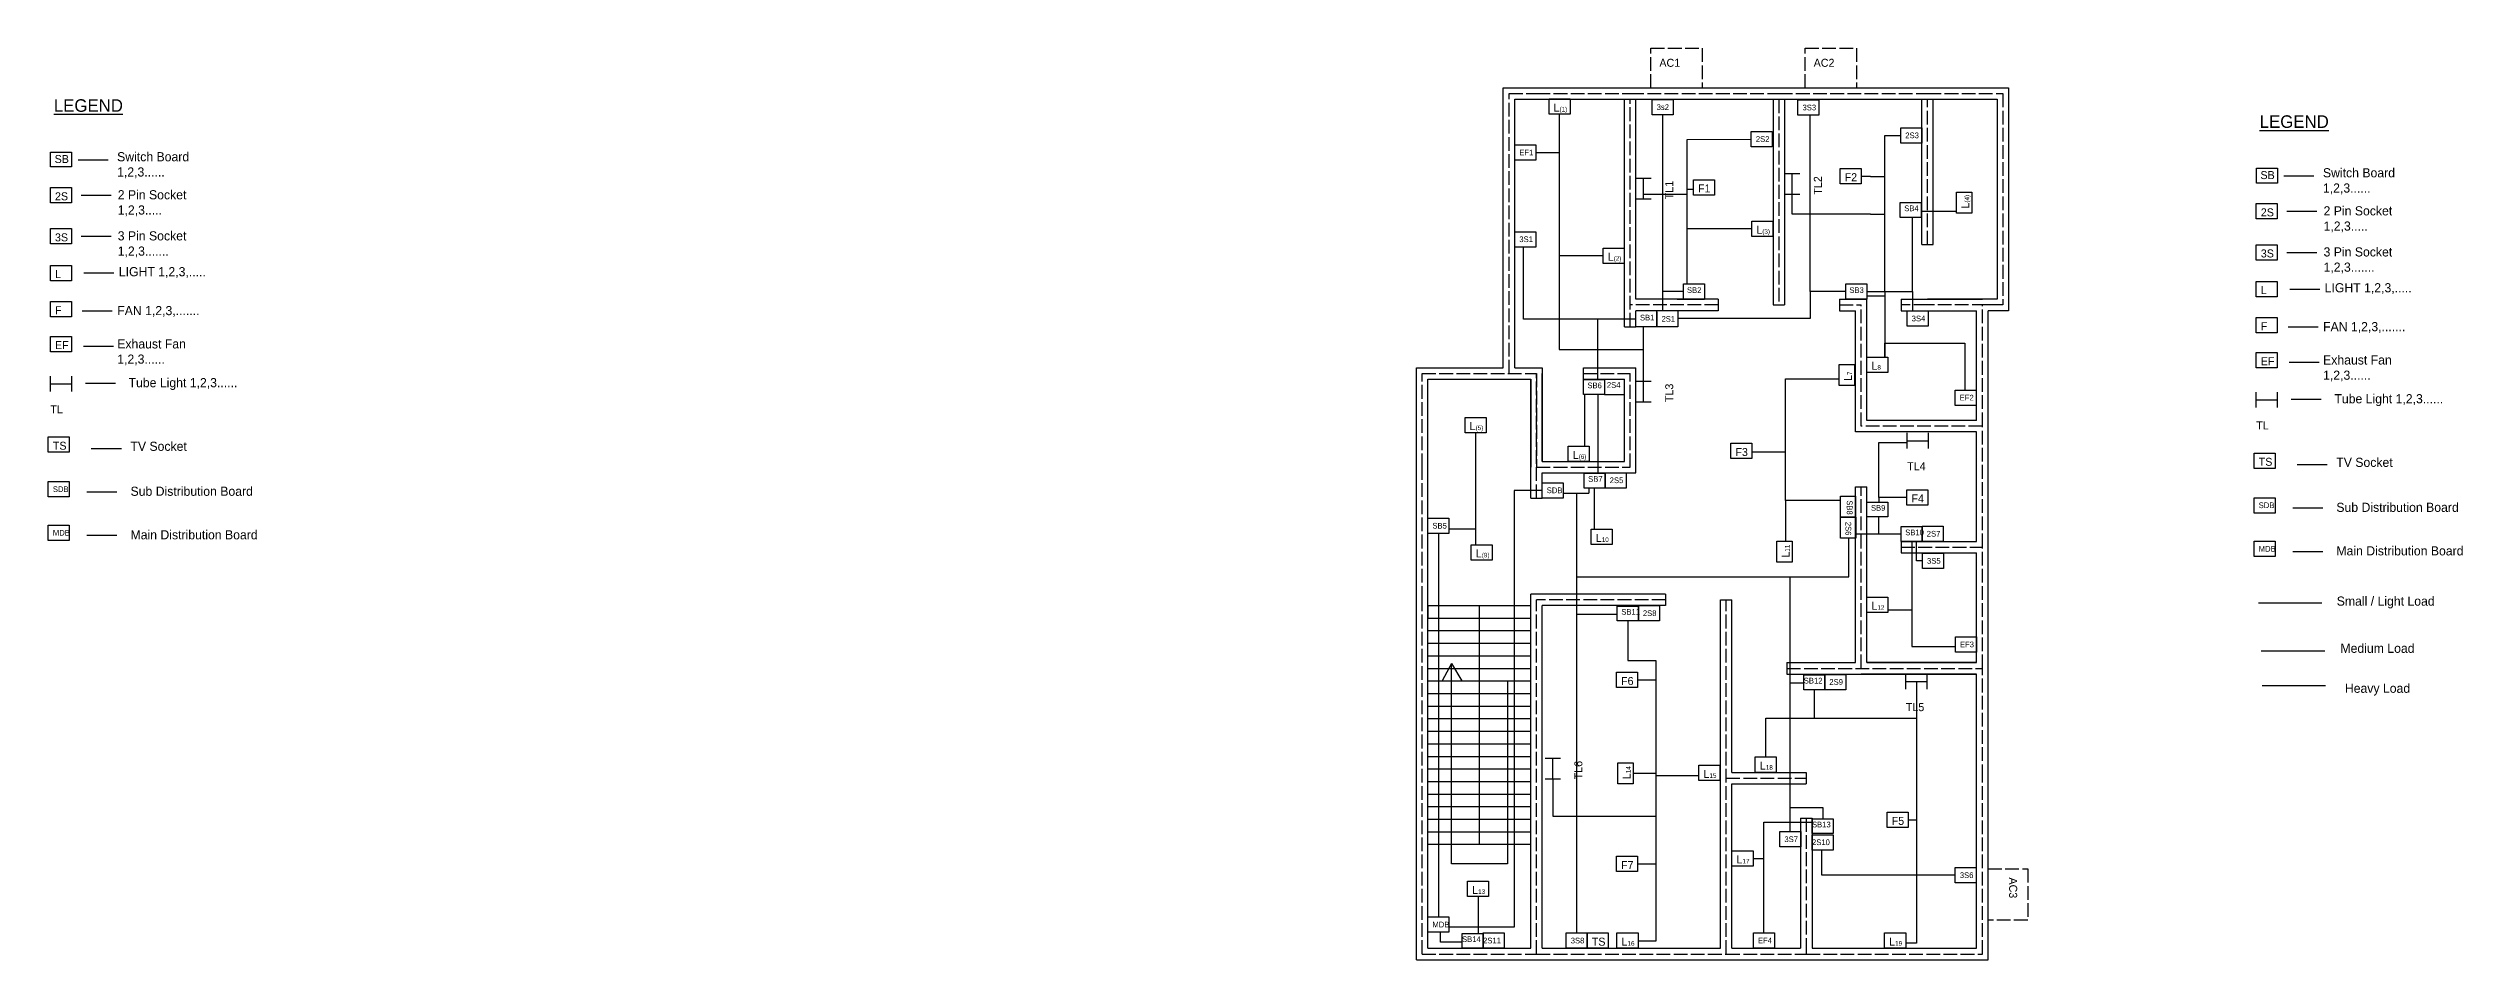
# Model space of a CAD drawing. Header units: inches. Extents: x -314 to 4019, y -27 to 844.
# Drawn here: x 1907 to 4019, y 20 to 818 of the extents above; entities that cross this region are included whole.
import ezdxf

# ---------------------------------------------------------------- set-up
doc = ezdxf.new("R2010")
doc.units = ezdxf.units.IN
doc.header["$MEASUREMENT"] = 0
doc.linetypes.add('ACAD_ISO02W100', pattern=[15, 12, -3])

msp = doc.modelspace()

# ---------------------------------------------------------------- linework, layer by layer
at = {"linetype": 'ACAD_ISO02W100'}
for p, q in [((3308.91, 783.49), (3308.91, 818.15)), ((3308.91, 818.15), (3353.89, 818.15)), ((3353.89, 818.15), (3353.89, 783.49)), ((3443.83, 783.49), (3443.83, 818.15)), ((3443.83, 818.15), (3488.82, 818.15)), ((3488.82, 818.15), (3488.82, 783.49)), ((3184.89, 533.49), (3184.89, 778.49)), ((3184.89, 778.49), (3208.89, 778.49)), ((3208.89, 778.49), (3290.89, 778.49)), ((3290.89, 778.49), (3420.89, 778.49)), ((3290.89, 574.49), (3290.89, 773.49)), ((3420.89, 778.49), (3550.89, 778.49)), ((3420.89, 773.49), (3420.89, 593.49)), ((3550.89, 778.49), (3616.89, 778.49)), ((3550.89, 646.49), (3550.89, 773.49)), ((3616.89, 778.49), (3616.89, 593.49)), ((3367.89, 593.49), (3290.89, 593.49)), ((3473.89, 593.49), (3492.89, 593.49)), ((3492.89, 487.49), (3492.89, 593.49)), ((3550.89, 593.49), (3527.89, 593.49)), ((3616.89, 593.49), (3550.89, 593.49)), ((3598.89, 487.49), (3598.89, 593.49)), ((3108.89, 451.49), (3108.89, 533.49)), ((3108.89, 533.49), (3208.89, 533.49)), ((3208.89, 424.49), (3208.89, 533.49)), ((3208.89, 533.49), (3208.89, 451.49)), ((3249.89, 533.49), (3290.89, 533.49)), ((3290.89, 451.49), (3290.89, 533.49)), ((3598.89, 487.49), (3492.89, 487.49)), ((3598.89, 381.49), (3598.89, 487.49)), ((3108.89, 335.49), (3108.89, 451.49)), ((3208.89, 451.49), (3290.89, 451.49)), ((3492.89, 381.49), (3492.89, 434.49)), ((3492.89, 275.49), (3492.89, 381.49)), ((3527.89, 381.49), (3598.89, 381.49)), ((3598.89, 275.49), (3598.89, 381.49)), ((3108.89, 25.49), (3108.89, 335.49)), ((3208.89, 25.49), (3208.89, 335.49)), ((3321.89, 335.49), (3208.89, 335.49)), ((3374.89, 25.49), (3374.89, 335.49)), ((3427.89, 275.49), (3598.89, 275.49)), ((3598.89, 179.49), (3598.89, 275.49)), ((3374.89, 179.49), (3444.89, 179.49)), ((3598.89, 25.49), (3598.89, 179.49)), ((3444.89, 144.49), (3444.89, 30.49)), ((3603.89, 99.99), (3638.54, 99.99)), ((3638.54, 99.99), (3638.54, 55.01)), ((3638.54, 55.01), (3603.89, 55.01)), ((3108.89, 25.49), (3208.89, 25.49)), ((3208.89, 25.49), (3374.89, 25.49)), ((3374.89, 25.49), (3444.89, 25.49)), ((3444.89, 25.49), (3598.89, 25.49))]:
    msp.add_line(p, q, dxfattribs=at)
for p, q in [((3179.89, 538.49), (3179.89, 783.49)), ((3179.89, 783.49), (3208.89, 783.49)), ((3208.89, 783.49), (3290.89, 783.49)), ((3290.89, 783.49), (3420.89, 783.49)), ((3420.89, 783.49), (3550.89, 783.49)), ((3550.89, 783.49), (3621.89, 783.49)), ((3621.89, 783.49), (3621.89, 588.49)), ((3189.89, 538.49), (3189.89, 773.49)), ((3189.89, 773.49), (3208.89, 773.49)), ((3208.89, 773.49), (3290.89, 773.49)), ((3285.89, 574.49), (3285.89, 773.49)), ((3290.89, 773.49), (3420.89, 773.49)), ((3295.89, 598.49), (3295.89, 773.49)), ((3415.89, 773.49), (3415.89, 593.49)), ((3420.89, 773.49), (3550.89, 773.49)), ((3425.89, 773.49), (3425.89, 593.49)), ((3545.89, 646.49), (3545.89, 773.49)), ((3550.89, 773.49), (3611.89, 773.49)), ((3555.89, 646.49), (3555.89, 773.49)), ((3611.89, 773.49), (3611.89, 598.49)), ((1933.31, 720.45), (1959.56, 720.45)), ((3295.89, 704.39), (3309.31, 704.39)), ((3302.6, 685.99), (3302.6, 704.39)), ((3425.89, 708.48), (3439.31, 708.48)), ((3432.6, 690.08), (3432.6, 708.48)), ((3862.69, 706.39), (3888.94, 706.39)), ((1935.91, 689.57), (1962.16, 689.57)), ((3309.31, 685.99), (3295.89, 685.99)), ((3439.31, 690.08), (3425.89, 690.08)), ((3865.29, 675.51), (3891.54, 675.51)), ((1935.91, 653.62), (1962.16, 653.62)), ((3545.89, 646.49), (3550.89, 646.49)), ((3550.89, 646.49), (3555.89, 646.49)), ((3865.29, 639.56), (3891.54, 639.56)), ((1938.32, 621.53), (1964.58, 621.53)), ((3367.89, 598.49), (3295.89, 598.49)), ((3331.89, 598.49), (3355.89, 598.49)), ((3367.89, 598.49), (3367.89, 593.49)), ((3367.89, 593.49), (3367.89, 588.49)), ((3415.89, 593.49), (3420.89, 593.49)), ((3420.89, 593.49), (3425.89, 593.49)), ((3473.89, 598.49), (3497.89, 598.49)), ((3473.89, 598.49), (3473.89, 593.49)), ((3473.89, 593.49), (3473.89, 588.49)), ((3497.89, 492.49), (3497.89, 598.49)), ((3527.89, 598.49), (3598.89, 598.49)), ((3527.89, 598.49), (3527.89, 593.49)), ((3527.89, 593.49), (3527.89, 588.49)), ((3611.89, 598.49), (3550.89, 598.49)), ((3616.89, 593.49), (3598.89, 593.49)), ((3867.7, 607.47), (3893.95, 607.47)), ((1936.95, 588.47), (1963.2, 588.47)), ((3285.89, 574.49), (3290.89, 574.49)), ((3290.89, 574.49), (3295.89, 574.49)), ((3367.89, 588.49), (3295.89, 588.49)), ((3295.89, 574.49), (3295.89, 588.49)), ((3295.89, 574.49), (3295.89, 587.5)), ((3314.27, 574.49), (3295.89, 574.49)), ((3314.27, 574.49), (3314.27, 587.92)), ((3314.27, 587.5), (3314.27, 574.49)), ((3332.67, 574.49), (3314.27, 574.49)), ((3332.67, 587.92), (3332.67, 574.49)), ((3473.89, 588.49), (3487.89, 588.49)), ((3487.89, 482.49), (3487.89, 588.49)), ((3527.89, 588.49), (3593.89, 588.49)), ((3593.89, 492.49), (3593.89, 588.49)), ((3603.89, 487.49), (3603.89, 588.49)), ((3621.89, 588.49), (3603.89, 588.49)), ((3866.33, 574.41), (3892.58, 574.41)), ((1937.92, 557.4), (1964.17, 557.4)), ((1909.06, 517.84), (1909.06, 531.27)), ((1927.46, 531.27), (1927.46, 517.84)), ((3103.89, 451.49), (3103.89, 538.49)), ((3103.89, 538.49), (3179.89, 538.49)), ((3113.89, 451.49), (3113.89, 528.49)), ((3113.89, 528.49), (3203.89, 528.49)), ((3189.89, 538.49), (3213.89, 538.49)), ((3203.89, 424.49), (3203.89, 528.49)), ((3203.89, 528.49), (3203.89, 451.49)), ((3213.89, 538.49), (3213.89, 456.49)), ((3213.89, 456.49), (3213.89, 533.49)), ((3249.89, 538.49), (3295.89, 538.49)), ((3249.89, 533.49), (3249.89, 538.49)), ((3249.89, 528.49), (3249.89, 533.49)), ((3249.89, 528.49), (3285.89, 528.49)), ((3285.89, 456.49), (3285.89, 528.49)), ((3285.89, 456.49), (3285.89, 528.49)), ((3295.89, 446.49), (3295.89, 538.49)), ((3867.3, 543.34), (3893.55, 543.34)), ((1909.06, 524.56), (1927.46, 524.56)), ((1939.64, 525.16), (1965.89, 525.16)), ((3268.31, 515.15), (3285.89, 515.15)), ((3295.89, 526.89), (3309.31, 526.89)), ((3309.31, 508.5), (3295.89, 508.5)), ((3302.6, 508.5), (3302.6, 526.89)), ((3838.44, 503.78), (3838.44, 517.21)), ((3838.44, 510.5), (3856.83, 510.5)), ((3856.83, 517.21), (3856.83, 503.78)), ((3869.02, 511.1), (3895.27, 511.1)), ((3593.89, 492.49), (3497.89, 492.49)), ((3603.89, 381.49), (3603.89, 487.49)), ((1944.87, 467.96), (1971.12, 467.96)), ((3593.89, 482.49), (3487.89, 482.49)), ((3533.12, 468.03), (3533.12, 481.46)), ((3533.12, 474.74), (3551.52, 474.74)), ((3551.52, 481.46), (3551.52, 468.03)), ((3593.89, 386.49), (3593.89, 482.49)), ((3103.89, 335.49), (3103.89, 451.49)), ((3113.89, 335.49), (3113.89, 451.49)), ((3213.89, 456.49), (3285.89, 456.49)), ((3213.89, 424.49), (3213.89, 446.49)), ((3213.89, 446.49), (3295.89, 446.49)), ((3874.24, 453.9), (3900.5, 453.9)), ((1941.03, 430.05), (1967.28, 430.05)), ((3203.89, 424.49), (3208.89, 424.49)), ((3208.89, 424.49), (3213.89, 424.49)), ((3487.89, 381.49), (3487.89, 434.49)), ((3487.89, 434.49), (3492.89, 434.49)), ((3492.89, 434.49), (3497.89, 434.49)), ((3497.89, 381.49), (3497.89, 434.49)), ((3870.4, 415.99), (3896.66, 415.99)), ((1941.03, 391.95), (1967.28, 391.95)), ((3487.89, 280.49), (3487.89, 381.49)), ((3497.89, 280.49), (3497.89, 381.49)), ((3527.89, 386.49), (3593.89, 386.49)), ((3527.89, 386.49), (3527.89, 381.49)), ((3527.89, 381.49), (3527.89, 376.49)), ((3603.89, 275.49), (3603.89, 381.49)), ((3527.89, 376.49), (3593.89, 376.49)), ((3593.89, 280.49), (3593.89, 376.49)), ((3870.4, 377.89), (3896.66, 377.89)), ((3203.89, 30.49), (3203.89, 340.49)), ((3321.89, 340.49), (3203.89, 340.49)), ((3321.89, 340.49), (3321.89, 335.49)), ((3103.89, 20.49), (3103.89, 335.49)), ((3113.89, 30.49), (3113.89, 335.49)), ((3113.89, 330.49), (3203.89, 330.49)), ((3113.89, 330.49), (3113.89, 319.49)), ((3113.89, 319.49), (3203.89, 319.49)), ((3158.89, 330.49), (3158.89, 121.49)), ((3213.89, 30.49), (3213.89, 330.49)), ((3321.89, 330.49), (3213.89, 330.49)), ((3321.89, 335.49), (3321.89, 330.49)), ((3369.89, 30.49), (3369.89, 335.49)), ((3369.89, 335.49), (3374.89, 335.49)), ((3374.89, 335.49), (3379.89, 335.49)), ((3379.89, 184.49), (3379.89, 335.49)), ((3113.89, 308.49), (3203.89, 308.49)), ((3113.89, 297.49), (3203.89, 297.49)), ((3113.89, 286.49), (3203.89, 286.49)), ((3113.89, 275.49), (3203.89, 275.49)), ((3134.71, 279.84), (3126.48, 264.49)), ((3134.71, 104.28), (3134.71, 279.84)), ((3134.71, 279.84), (3143.74, 264.49)), ((3427.89, 280.49), (3487.89, 280.49)), ((3427.89, 280.49), (3427.89, 275.49)), ((3427.89, 275.49), (3427.89, 270.49)), ((3497.89, 280.49), (3593.89, 280.49)), ((3593.89, 280.49), (3497.89, 280.49)), ((3603.89, 179.49), (3603.89, 275.49)), ((3113.89, 264.49), (3203.89, 264.49)), ((3113.89, 253.49), (3203.89, 253.49)), ((3183.54, 264.49), (3183.54, 104.28)), ((3427.89, 270.49), (3593.89, 270.49)), ((3593.89, 270.49), (3492.89, 270.49)), ((3531.97, 257.23), (3531.97, 270.66)), ((3531.97, 263.95), (3550.37, 263.95)), ((3550.37, 270.66), (3550.37, 257.23)), ((3593.89, 179.49), (3593.89, 270.49)), ((3113.89, 242.49), (3203.89, 242.49)), ((3113.89, 231.49), (3203.89, 231.49)), ((3113.89, 220.49), (3203.89, 220.49)), ((3113.89, 209.49), (3203.89, 209.49)), ((3113.89, 198.49), (3203.89, 198.49)), ((3216.39, 196.77), (3229.82, 196.77)), ((3223.1, 178.38), (3223.1, 196.77)), ((3113.89, 187.49), (3203.89, 187.49)), ((3113.89, 176.49), (3203.89, 176.49)), ((3229.82, 178.38), (3216.39, 178.38)), ((3379.89, 184.49), (3444.89, 184.49)), ((3379.89, 30.49), (3379.89, 174.49)), ((3379.89, 174.49), (3444.89, 174.49)), ((3444.89, 184.49), (3444.89, 179.49)), ((3444.89, 179.49), (3444.89, 174.49)), ((3593.89, 30.49), (3593.89, 179.49)), ((3603.89, 20.49), (3603.89, 179.49)), ((3113.89, 165.49), (3203.89, 165.49)), ((3113.89, 154.49), (3203.89, 154.49)), ((3113.89, 143.49), (3203.89, 143.49)), ((3113.89, 132.49), (3203.89, 132.49)), ((3439.89, 144.49), (3439.89, 30.49)), ((3439.89, 144.49), (3444.89, 144.49)), ((3444.89, 144.49), (3449.89, 144.49)), ((3449.89, 144.49), (3449.89, 30.49)), ((3113.89, 121.49), (3203.89, 121.49)), ((3183.54, 104.28), (3134.71, 104.28)), ((3113.89, 30.49), (3203.89, 30.49)), ((3213.89, 30.49), (3369.89, 30.49)), ((3379.89, 30.49), (3439.89, 30.49)), ((3444.89, 30.49), (3444.89, 25.49)), ((3449.89, 30.49), (3593.89, 30.49)), ((3103.89, 20.49), (3208.89, 20.49)), ((3208.89, 20.49), (3374.89, 20.49)), ((3374.89, 20.49), (3444.89, 20.49)), ((3444.89, 20.49), (3603.89, 20.49))]:
    msp.add_line(p, q)
at = {"color": 1}
for p, q in [((3228.73, 760.4), (3228.73, 577.65)), ((3513.63, 605.21), (3513.63, 741.67)), ((3513.63, 741.67), (3527.5, 741.67)), ((3208.28, 726.81), (3228.73, 726.81)), ((3340.68, 738.45), (3396.79, 738.67)), ((3340.68, 611.92), (3340.68, 738.45)), ((3501.13, 705.81), (3492.84, 705.81)), ((3501.13, 705.81), (3513.63, 705.81)), ((3302.6, 690.4), (3340.68, 690.4)), ((3340.68, 694.94), (3346.16, 694.94)), ((3432.64, 672.96), (3432.64, 690.08)), ((3397.18, 660.2), (3340.68, 660.2)), ((3501.13, 672.96), (3432.64, 672.96)), ((3501.13, 672.96), (3513.63, 672.96)), ((3545.13, 675.58), (3545.4, 675.58)), ((3545.89, 675.58), (3576.28, 675.58)), ((3267.25, 636.56), (3228.73, 636.56)), ((3497.89, 601.41), (3513.63, 601.41)), ((3513.63, 605.21), (3513.63, 560.1)), ((3228.73, 577.65), (3228.73, 554.43)), ((3302.6, 526.89), (3302.6, 574.49)), ((3228.73, 554.43), (3302.6, 554.43)), ((3513.63, 560.1), (3513.63, 547.96)), ((3513.63, 547.96), (3513.63, 560.1)), ((3513.63, 560.1), (3583.58, 560.1)), ((3583.58, 560.1), (3583.58, 519.03)), ((3426.7, 422.45), (3426.7, 528.73)), ((3426.7, 528.73), (3473.74, 528.73)), ((3251.31, 469.92), (3251.31, 515.15)), ((3155.61, 481.68), (3155.61, 397.16)), ((3426.7, 464.68), (3397.29, 464.68)), ((3508.43, 425.07), (3508.43, 473.2)), ((3508.43, 473.2), (3533.12, 473.2)), ((3259.6, 397.29), (3259.74, 433.28)), ((3474.88, 422.45), (3426.7, 422.45)), ((3426.7, 422.45), (3426.7, 386.73)), ((3532.88, 425.07), (3508.43, 425.07)), ((3508.43, 425.07), (3508.43, 421)), ((3155.61, 397.16), (3132.28, 397.16)), ((3155.61, 397.16), (3155.61, 383.73)), ((3537.08, 386.49), (3537.08, 326.74)), ((3288.79, 316.98), (3288.79, 282.36)), ((3516.28, 326.74), (3537.08, 326.74)), ((3537.08, 326.74), (3537.08, 294.72)), ((3840.28, 332.95), (3895.92, 332.95)), ((3288.79, 282.36), (3313.15, 282.36)), ((3313.15, 282.36), (3313.15, 36.75)), ((3537.08, 294.72), (3575.31, 294.72)), ((3297.25, 265.35), (3313.15, 265.35)), ((3451.87, 256.77), (3451.87, 232.01)), ((3541.17, 263.95), (3541.17, 219.65)), ((3409.47, 197.92), (3409.47, 232.01)), ((3409.47, 232.01), (3451.87, 232.01)), ((3451.87, 232.01), (3541.17, 232.01)), ((3541.17, 219.65), (3541.17, 35.01)), ((3223.1, 178.38), (3223.1, 146.17)), ((3293.53, 183.71), (3313.15, 183.71)), ((3313.15, 181.67), (3350.97, 181.67)), ((3223.1, 146.17), (3313.15, 146.17)), ((3407.78, 140.79), (3449.89, 140.79)), ((3407.78, 43.92), (3407.78, 140.79)), ((3533.96, 142.91), (3541.33, 142.91)), ((3407.78, 108.71), (3398.28, 108.71)), ((3297.25, 104.34), (3313.15, 104.34)), ((3157.83, 75.81), (3157.83, 43.5)), ((3313.15, 36.75), (3297.7, 36.75)), ((3541.17, 35.01), (3531.82, 35.01))]:
    msp.add_line(p, q, dxfattribs=at)
at = {"color": 2}
for p, q in [((3319.22, 759.83), (3319.22, 605.68)), ((3448.16, 605.21), (3448.16, 759.5)), ((3537.87, 605.21), (3537.87, 670.11)), ((3197.5, 581), (3197.5, 644.21)), ((3319.22, 605.68), (3337.49, 605.68)), ((3319.22, 605.68), (3319.22, 588.49)), ((3479.49, 605.21), (3448.16, 605.21)), ((3448.16, 605.21), (3448.16, 581.75)), ((3497.89, 605.21), (3537.87, 605.21)), ((3537.87, 605.21), (3537.87, 588.49)), ((3295.89, 581), (3197.5, 581)), ((3262.63, 528.16), (3262.63, 581)), ((3332.67, 581.75), (3332.67, 581.75)), ((3378.18, 581.75), (3332.67, 581.75)), ((3448.16, 581.75), (3378.18, 581.75)), ((3262.63, 515.15), (3262.63, 446.49)), ((3232.28, 428.79), (3254.69, 428.79)), ((3244.07, 322.79), (3244.07, 428.79)), ((3254.69, 433.28), (3254.69, 428.79)), ((3508.33, 393), (3508.33, 407.99)), ((3123.08, 393.49), (3123.08, 57.9)), ((3482.08, 355.58), (3482.08, 389.32)), ((3508.33, 393), (3488.3, 393)), ((3527.89, 393), (3508.33, 393)), ((3541.19, 369.5), (3541.19, 386.49)), ((3546.48, 369.5), (3541.19, 369.5)), ((3244.07, 355.58), (3482.08, 355.58)), ((3430.93, 262.87), (3430.93, 355.58)), ((3244.07, 43.92), (3244.07, 322.79)), ((3244.07, 322.79), (3279.6, 322.79)), ((3842.87, 290.93), (3898.51, 290.93)), ((3430.93, 132.59), (3430.93, 262.87)), ((3430.93, 262.87), (3442.68, 262.87)), ((3430.93, 153.85), (3459.4, 153.85)), ((3459.4, 153.85), (3459.4, 143.87)), ((3458.42, 94.39), (3458.42, 116.51)), ((3575.2, 94.39), (3458.42, 94.39)), ((3124.93, 35.96), (3124.93, 44.48)), ((3143.8, 35.96), (3124.93, 35.96))]:
    msp.add_line(p, q, dxfattribs=at)
at = {"color": 5}
for p, q in [((3213.89, 431.21), (3189.31, 431.21)), ((3189.31, 431.21), (3189.31, 48.96)), ((3843.51, 260.55), (3899.15, 260.55)), ((3189.31, 48.96), (3132.28, 48.96))]:
    msp.add_line(p, q, dxfattribs=at)
for points in [[(3219.85, 773.83), (3238.25, 773.83), (3238.25, 760.4), (3219.85, 760.4)], [(3310.03, 773.26), (3328.42, 773.26), (3328.42, 759.83), (3310.03, 759.83)], [(3437.6, 772.93), (3455.99, 772.93), (3455.99, 759.5), (3437.6, 759.5)], [(3396.79, 745.39), (3415.18, 745.39), (3415.18, 731.96), (3396.79, 731.96)], [(3527.5, 748.56), (3545.89, 748.56), (3545.89, 735.13), (3527.5, 735.13)], [(1909.25, 727.27), (1927.64, 727.27), (1927.64, 714.26), (1909.25, 714.26)], [(3189.89, 733.52), (3208.28, 733.52), (3208.28, 720.09), (3189.89, 720.09)], [(3346.16, 703.14), (3364.56, 703.14), (3364.56, 689.71), (3346.16, 689.71)], [(3474.44, 712.94), (3492.84, 712.94), (3492.84, 699.51), (3474.44, 699.51)], [(3838.63, 713.21), (3857.02, 713.21), (3857.02, 700.2), (3838.63, 700.2)], [(1909.06, 696.23), (1927.46, 696.23), (1927.46, 682.81), (1909.06, 682.81)], [(3527.01, 683.12), (3545.4, 683.12), (3545.4, 670.11), (3527.01, 670.11)], [(3576.28, 673.89), (3576.28, 692.29), (3589.71, 692.29), (3589.71, 673.89)], [(3838.44, 682.17), (3856.83, 682.17), (3856.83, 668.75), (3838.44, 668.75)], [(1909.06, 660.29), (1927.46, 660.29), (1927.46, 646.86), (1909.06, 646.86)], [(3189.89, 657.63), (3208.28, 657.63), (3208.28, 644.21), (3189.89, 644.21)], [(3397.18, 666.91), (3415.58, 666.91), (3415.58, 653.49), (3397.18, 653.49)], [(3267.25, 643.28), (3285.64, 643.28), (3285.64, 629.85), (3267.25, 629.85)], [(3838.44, 646.23), (3856.83, 646.23), (3856.83, 632.8), (3838.44, 632.8)], [(1909.06, 628.16), (1927.46, 628.16), (1927.46, 614.74), (1909.06, 614.74)], [(3838.44, 614.1), (3856.83, 614.1), (3856.83, 600.68), (3838.44, 600.68)], [(1909.06, 596.55), (1927.46, 596.55), (1927.46, 583.13), (1909.06, 583.13)], [(3337.49, 611.92), (3355.89, 611.92), (3355.89, 598.49), (3337.49, 598.49)], [(3479.49, 611.92), (3497.89, 611.92), (3497.89, 598.49), (3479.49, 598.49)], [(3533.07, 588.3), (3551.47, 588.3), (3551.47, 574.87), (3533.07, 574.87)], [(3838.44, 582.49), (3856.83, 582.49), (3856.83, 569.07), (3838.44, 569.07)], [(1909.06, 565.97), (1927.46, 565.97), (1927.46, 552.54), (1909.06, 552.54)], [(3838.44, 551.91), (3856.83, 551.91), (3856.83, 538.48), (3838.44, 538.48)], [(3249.92, 528.16), (3268.31, 528.16), (3268.31, 515.15), (3249.92, 515.15)], [(3473.74, 522.93), (3473.74, 541.33), (3487.17, 541.33), (3487.17, 522.93)], [(3497.89, 547.96), (3516.28, 547.96), (3516.28, 534.54), (3497.89, 534.54)], [(3575.09, 519.03), (3593.48, 519.03), (3593.48, 505.61), (3575.09, 505.61)], [(3146.42, 495.1), (3164.81, 495.1), (3164.81, 481.68), (3146.42, 481.68)], [(1907.23, 477.97), (1925.62, 477.97), (1925.62, 464.54), (1907.23, 464.54)], [(3236.61, 469.92), (3255.01, 469.92), (3255.01, 456.49), (3236.61, 456.49)], [(3378.89, 472.45), (3397.29, 472.45), (3397.29, 459.02), (3378.89, 459.02)], [(3250.55, 446.29), (3268.93, 446.29), (3268.93, 433.28), (3250.55, 433.28)], [(3268.93, 446.71), (3287.33, 446.71), (3287.33, 433.28), (3268.93, 433.28)], [(3836.6, 463.91), (3855, 463.91), (3855, 450.48), (3836.6, 450.48)], [(1907.23, 438.9), (1925.62, 438.9), (1925.62, 425.48), (1907.23, 425.48)], [(3213.89, 437.92), (3232.28, 437.92), (3232.28, 424.49), (3213.89, 424.49)], [(3487.89, 426.1), (3487.89, 407.71), (3474.88, 407.71), (3474.88, 426.1)], [(3532.88, 431.78), (3551.27, 431.78), (3551.27, 418.36), (3532.88, 418.36)], [(3836.6, 424.84), (3855, 424.84), (3855, 411.42), (3836.6, 411.42)], [(3113.89, 406.92), (3132.28, 406.92), (3132.28, 393.49), (3113.89, 393.49)], [(3488.3, 407.71), (3488.3, 389.32), (3474.88, 389.32), (3474.88, 407.71)], [(3497.89, 421), (3516.27, 421), (3516.27, 407.99), (3497.89, 407.99)], [(1907.23, 400.81), (1925.62, 400.81), (1925.62, 387.38), (1907.23, 387.38)], [(3151.88, 383.73), (3170.27, 383.73), (3170.27, 370.3), (3151.88, 370.3)], [(3256.76, 397.29), (3275.16, 397.29), (3275.16, 383.86), (3256.76, 383.86)], [(3419.11, 368.34), (3419.11, 386.73), (3432.54, 386.73), (3432.54, 368.34)], [(3527.89, 399.5), (3546.27, 399.5), (3546.27, 386.49), (3527.89, 386.49)], [(3546.27, 399.92), (3564.67, 399.92), (3564.67, 386.49), (3546.27, 386.49)], [(3836.6, 386.75), (3855, 386.75), (3855, 373.32), (3836.6, 373.32)], [(3546.48, 376.21), (3564.88, 376.21), (3564.88, 362.79), (3546.48, 362.79)], [(3279.6, 329.99), (3297.99, 329.99), (3297.99, 316.98), (3279.6, 316.98)], [(3297.99, 330.4), (3316.38, 330.4), (3316.38, 316.98), (3297.99, 316.98)], [(3497.89, 337.87), (3516.28, 337.87), (3516.28, 324.45), (3497.89, 324.45)], [(3575.31, 303.04), (3593.7, 303.04), (3593.7, 289.62), (3575.31, 289.62)], [(3278.86, 272.06), (3297.25, 272.06), (3297.25, 258.64), (3278.86, 258.64)], [(3442.68, 269.78), (3461.07, 269.78), (3461.07, 256.77), (3442.68, 256.77)], [(3461.07, 270.19), (3479.46, 270.19), (3479.46, 256.77), (3461.07, 256.77)], [(3280.1, 174.51), (3280.1, 192.9), (3293.53, 192.9), (3293.53, 174.51)], [(3350.97, 190.77), (3369.36, 190.77), (3369.36, 177.34), (3350.97, 177.34)], [(3400.28, 197.92), (3418.67, 197.92), (3418.67, 184.49), (3400.28, 184.49)], [(3515.57, 149.62), (3533.96, 149.62), (3533.96, 136.2), (3515.57, 136.2)], [(3421.74, 132.59), (3440.13, 132.59), (3440.13, 119.16), (3421.74, 119.16)], [(3449.89, 143.87), (3468.27, 143.87), (3468.27, 130.86), (3449.89, 130.86)], [(3449.89, 129.93), (3468.28, 129.93), (3468.28, 116.51), (3449.89, 116.51)], [(3278.86, 111.05), (3297.25, 111.05), (3297.25, 97.63), (3278.86, 97.63)], [(3379.89, 115.92), (3398.28, 115.92), (3398.28, 102.49), (3379.89, 102.49)], [(3148.64, 89.23), (3167.03, 89.23), (3167.03, 75.81), (3148.64, 75.81)], [(3575.2, 101.1), (3593.59, 101.1), (3593.59, 87.68), (3575.2, 87.68)], [(3113.89, 57.9), (3132.28, 57.9), (3132.28, 44.48), (3113.89, 44.48)], [(3143.8, 43.5), (3162.18, 43.5), (3162.18, 30.49), (3143.8, 30.49)], [(3162.18, 43.92), (3180.58, 43.92), (3180.58, 30.49), (3162.18, 30.49)], [(3234.87, 43.92), (3253.27, 43.92), (3253.27, 30.49), (3234.87, 30.49)], [(3253.27, 43.92), (3271.66, 43.92), (3271.66, 30.49), (3253.27, 30.49)], [(3279.31, 43.92), (3297.7, 43.92), (3297.7, 30.49), (3279.31, 30.49)], [(3398.58, 43.92), (3416.98, 43.92), (3416.98, 30.49), (3398.58, 30.49)], [(3513.43, 43.92), (3531.82, 43.92), (3531.82, 30.49), (3513.43, 30.49)]]:
    msp.add_lwpolyline(points, close=True)

# ---------------------------------------------------------------- texts
at = {"linetype": 'ACAD_ISO02W100', "char_height": 7, "width": 30.545, "attachment_point": 1}
for s, insert in [('AC1', (3316.4, 808.93)), ('AC2', (3451.33, 808.93))]:
    msp.add_mtext(s, dxfattribs=dict(at, insert=insert))
at = {"attachment_point": 1}
for s, insert, char_height, width in [('{\\LLEGEND}', (1912.06, 773.53), 11, 408.9073), ('L{\\H0.5714x;(1)}', (3223.85, 769.69), 7, 14.4008), ('3s2', (3314.02, 769.12), 5, 14.4008), ('3S3', (3441.59, 768.79), 5, 14.4008), ('2S2', (3400.78, 741.25), 5, 14.4008), ('2S3', (3531.49, 744.42), 5, 14.4008), ('{\\LLEGEND}', (3841.44, 759.47), 11, 408.9073), ('SB', (1912.77, 724.72), 7, 12.9288), ('Switch Board 1,2,3......', (1967.42, 727.24), 8, 89.818), ('EF1', (3193.88, 729.38), 5, 14.4008), ('F1', (3350.16, 699), 7, 14.4008), ('F2', (3478.44, 708.8), 7, 14.4008), ('SB', (3842.15, 710.66), 7, 12.9288), ('Switch Board 1,2,3......', (3896.79, 713.18), 8, 89.818), ('2S', (1913.06, 692.1), 7, 14.4008), ('2 Pin Socket 1,2,3.....', (1967.96, 693.94), 8, 90.7986), ('SB4', (3530.53, 680.58), 5, 12.9288), ('2S', (3842.43, 678.04), 7, 14.4008), ('2 Pin Socket 1,2,3.....', (3897.34, 679.88), 8, 90.7986), ('3S', (1913.06, 656.15), 7, 14.4008), ('3 Pin Socket 1,2,3.......', (1967.96, 657.99), 8, 90.7986), ('L{\\H0.5714x;(3)}', (3401.17, 662.78), 7, 14.4008), ('3S1', (3193.88, 653.5), 5, 14.4008), ('L{\\H0.5714x;(2)}', (3271.24, 639.14), 7, 14.4008), ('3S', (3842.43, 642.09), 7, 14.4008), ('3 Pin Socket 1,2,3.......', (3897.34, 643.93), 8, 90.7986), ('L', (1913.06, 624.03), 7, 14.4008), ('LIGHT 1,2,3,.....', (1968.91, 626.62), 8, 90.7986), ('LIGHT 1,2,3,.....', (3898.29, 612.56), 8, 90.7986), ('F', (1913.06, 592.42), 7, 14.4008), ('FAN 1,2,3,.......', (1967.54, 592.58), 8, 90.7986), ('SB2', (3340.5, 609), 5, 12.9288), ('SB3', (3482.5, 609), 5, 12.9288), ('L', (3842.43, 609.97), 7, 14.4008), ('SB1', (3299.41, 584.96), 5, 12.9288), ('2S1', (3318.27, 583.79), 5, 14.4008), ('3S4', (3537.06, 584.16), 5, 14.4008), ('F', (3842.43, 578.36), 7, 14.4008), ('FAN 1,2,3,.......', (3896.91, 578.52), 8, 90.7986), ('EF', (1913.06, 561.83), 7, 14.4008), ('Exhaust Fan 1,2,3......', (1967.54, 563.45), 8, 90.7986), ('Exhaust Fan 1,2,3......', (3896.91, 549.39), 8, 90.7986), ('Tube Light 1,2,3......', (1977.44, 529.5), 8, 90.7986), ('L{\\H0.5714x;8}', (3501.88, 543.83), 7, 14.4008), ('EF', (3842.43, 547.77), 7, 14.4008), ('SB6', (3253.44, 525.61), 5, 12.9288), ('2S4', (3270.47, 526), 5, 15.4158), ('EF2', (3579.08, 514.9), 5, 14.4008), ('Tube Light 1,2,3......', (3906.82, 515.44), 8, 90.7986), ('TL', (1909.06, 505.65), 7, 21.4279), ('L{\\H0.5714x;(5)}', (3150.41, 490.97), 7, 14.4008), ('TL', (3838.44, 491.59), 7, 21.4279), ('TS', (1911.22, 473.83), 7, 14.4008), ('TV Socket', (1979.08, 473.84), 8, 90.7986), ('L{\\H0.5714x;(6)}', (3240.61, 465.79), 7, 14.4008), ('F3', (3382.89, 468.32), 7, 14.4008), ('SB7', (3254.07, 443.74), 5, 12.9288), ('TL4', (3533.12, 455.84), 7, 21.4279), ('TS', (3840.6, 459.77), 7, 14.4008), ('TV Socket', (3908.46, 459.78), 8, 90.7986), ('SDB', (1911.22, 434.77), 5, 30.673), ('Sub Distribution Board', (1979.16, 434.49), 8, 167.0745), ('SDB', (3217.88, 433.79), 5, 30.673), ('2S5', (3272.93, 442.58), 5, 14.4008), ('F4', (3536.87, 427.65), 7, 14.4008), ('SB5', (3117.88, 402.79), 5, 30.673), ('SB9', (3501.41, 418.46), 5, 12.9288), ('SDB', (3840.6, 420.71), 5, 30.673), ('Sub Distribution Board', (3908.54, 420.43), 8, 167.0745), ('MDB', (1911.22, 396.67), 5, 30.673), ('Main Distribution Board', (1979.16, 396.4), 8, 167.0745), ('L{\\H0.5714x;10}', (3260.76, 393.15), 7, 14.4008), ('SB10', (3531.41, 396.96), 5, 12.9288), ('2S7', (3550.27, 395.79), 5, 14.4008), ('MDB', (3840.6, 382.61), 5, 30.673), ('Main Distribution Board', (3908.54, 382.34), 8, 167.0745), ('L{\\H0.5714x;(9)}', (3155.87, 379.59), 7, 14.4008), ('3S5', (3550.47, 372.08), 5, 14.4008), ('Small / Light Load', (3908.86, 338.36), 8, 167.0745), ('SB11', (3283.12, 327.44), 5, 12.9288), ('2S8', (3301.98, 326.27), 5, 14.4008), ('L{\\H0.5714x;12}', (3501.88, 333.74), 7, 14.4008), ('EF3', (3579.3, 298.91), 5, 14.4008), ('Medium Load', (3912.09, 297.07), 8, 167.0745), ('F6', (3282.85, 267.93), 7, 14.4008), ('SB12', (3442.68, 267.23), 5, 12.9288), ('2S9', (3465.06, 266.06), 5, 14.4008), ('Heavy Load', (3915.98, 262.08), 8, 167.0745), ('TL5', (3531.97, 245.04), 7, 21.4279), ('L{\\H0.5714x;18}', (3404.27, 193.79), 7, 14.4008), ('L{\\H0.5714x;15}', (3354.96, 186.63), 7, 14.4008), ('3S7', (3425.73, 128.46), 5, 14.4008), ('SB13', (3449.89, 141.32), 5, 12.9288), ('F5', (3519.56, 145.49), 7, 14.4008), ('F7', (3282.85, 106.92), 7, 14.4008), ('L{\\H0.5714x;17}', (3383.88, 111.79), 7, 14.4008), ('2S10', (3449.89, 125.8), 5, 14.4008), ('L{\\H0.5714x;13}', (3152.63, 85.1), 7, 14.4008), ('3S6', (3579.19, 96.97), 5, 14.4008), ('MDB', (3117.88, 53.77), 5, 30.673), ('SB14', (3143.8, 40.96), 5, 12.9288), ('2S11', (3162.18, 39.79), 5, 14.4008), ('3S8', (3238.87, 39.79), 5, 14.4008), ('TS', (3257.26, 39.79), 7, 14.4008), ('L{\\H0.5714x;16}', (3283.3, 39.79), 7, 14.4008), ('EF4', (3402.58, 39.79), 5, 14.4008), ('L{\\H0.5714x;19}', (3517.42, 39.79), 7, 14.4008)]:
    msp.add_mtext(s, dxfattribs=dict(at, insert=insert, char_height=char_height, width=width))
for s, insert, char_height, width, rotation in [('TL1', (3321.5, 685.99), 7, 21.4279, 90), ('TL2', (3451.5, 690.08), 7, 21.4279, 90), ('L{\\H0.5714x;(4)}', (3580.42, 677.89), 7, 14.4008, 90), ('L{\\H0.5714x;7}', (3477.88, 526.93), 7, 14.4008, 90), ('TL3', (3321.5, 508.5), 7, 21.4279, 90), ('2S6', (3484.17, 403.72), 5, 14.4008, 270), ('SB8', (3485.34, 422.58), 5, 12.9288, 270), ('L{\\H0.5714x;11}', (3423.25, 372.33), 7, 14.4008, 90), ('TL6', (3242.01, 178.38), 7, 21.4279, 90), ('L{\\H0.5714x;14}', (3284.24, 178.5), 7, 14.4008, 90)]:
    msp.add_mtext(s, dxfattribs=dict(at, insert=insert, char_height=char_height, width=width, rotation=rotation))
at = {"linetype": 'ACAD_ISO02W100', "insert": (3629.33, 92.5), "char_height": 7, "width": 30.545, "attachment_point": 1, "rotation": 270}
msp.add_mtext('AC3', dxfattribs=at)

doc.saveas('drawing.dxf')
